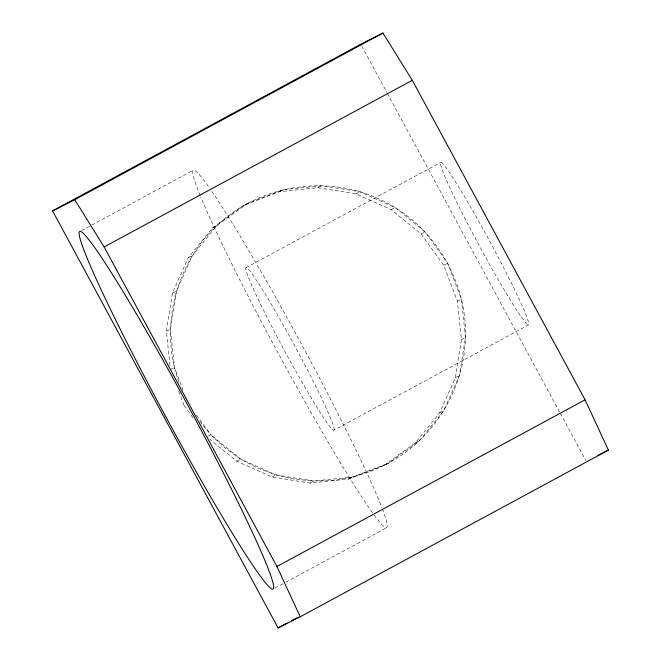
<?xml version="1.0" encoding="UTF-8"?>
<svg xmlns="http://www.w3.org/2000/svg" width="661" height="661" viewBox="0 0 661 661"><rect width="100%" height="100%" fill="white"/><g stroke="black" fill="none" stroke-linecap="round" stroke-linejoin="round"><path stroke-width="0.5" stroke-dasharray="3.31 2.48" d="M178.916 382.075C159.251 328.542 174.942 264.871 216.461 225.938C258.583 185.501 324.981 174.281 378.092 198.54C431.592 222.104 467.426 279.157 465.46 337.581C464.204 390.849 432.021 441.788 384.206 465.394L348.223 479.126L309.91 483.067L271.861 476.936L236.688 461.163L209.917 439.383M169.96 365.483L166.39 331.161L172.455 293.079L188.154 257.889L212.429 227.971L243.62 205.381L247.644 203.348L283.627 189.616L321.94 185.675L359.989 191.806L395.162 207.579L425.081 231.92L447.695 263.177L461.469 299.218L465.46 337.581L459.395 375.663L443.696 410.853L419.421 440.771L388.23 463.361L370.697 471.409L352.255 477.093L333.227 480.324L313.942 481.034L294.715 479.217L275.893 474.904L257.79 468.17L240.711 459.131L224.963 447.943L210.801 434.789L198.465 419.9M183.105 390.254L174.413 367.491L170.422 329.128L176.479 291.047L192.186 255.857L216.461 225.938L247.644 203.348M384.206 465.394L415.389 442.804L439.664 412.885L455.371 377.695L461.428 339.614L457.437 301.251L443.663 265.21L421.049 233.953L391.138 209.611L355.957 193.838L317.908 187.707L279.595 191.649L243.62 205.381M81.609 230.598L193.326 170.174M246.049 267.68L440.68 162.416M333.921 430.187A92.375 5.635 61.6 0 0 272.382 306.109A92.375 5.635 61.6 0 0 263.656 310.505A92.375 5.635 61.6 0 0 333.921 430.187L528.552 324.923A92.375 5.635 61.6 0 0 467.013 200.837A92.375 5.635 61.6 0 0 458.288 205.241A92.375 5.635 61.6 0 0 528.552 324.923M274.918 588.116L284.908 582.713M285.816 582.217L386.635 527.693M279.595 191.649L283.627 189.616M212.429 227.971L216.461 225.938M317.908 187.707L321.94 185.675M188.154 257.889L192.186 255.857M355.957 193.838L359.989 191.806M172.455 293.079L176.479 291.047M391.138 209.611L395.162 207.579M166.39 331.161L170.422 329.128M421.049 233.953L425.081 231.92M170.381 369.524L174.413 367.491M443.663 265.21L447.695 263.177M178.718 391.337L184.155 405.565L185.766 404.747M457.437 301.251L461.469 299.218M207.571 436.417L210.801 434.789L240.711 459.131L275.893 474.904L313.942 481.034L352.255 477.093L388.23 463.361M461.428 339.614L465.46 337.581M236.688 461.163L240.711 459.131M455.371 377.695L459.395 375.663M271.861 476.936L275.893 474.904M439.664 412.885L443.696 410.853M309.91 483.067L313.942 481.034M415.389 442.804L419.421 440.771M348.223 479.126L352.255 477.093M196.515 415.05L210.801 434.789M184.155 405.565L194.268 419.545M361.732 46.039L386.735 92.284M387.23 93.184L559.784 412.324M560.272 413.224L585.762 460.37M382.389 508.912A203.216 12.402 61.6 0 1 373.11 513.597M372.44 512.663A203.216 12.402 61.6 0 1 282.693 361.517A203.216 12.402 61.6 0 1 200.737 196.92M200.242 195.706A203.216 12.402 61.6 0 1 209.62 188.154M211.817 191.326A203.216 12.402 61.6 0 1 304.837 350.347A203.216 12.402 61.6 0 1 381.984 507.855"/><path stroke-width="0.99" d="M52.583 210.9L360.757 44.229L382.917 33.05L412.299 80.278L585.076 399.822L608.417 450.1L300.243 616.771L278.083 627.95L52.583 210.9L74.743 199.721L382.917 33.05M74.743 199.721L104.132 246.95L412.299 80.278M300.243 616.771L276.909 566.494L585.076 399.822M278.083 627.95L287.147 623.05M291.675 620.596L297.12 617.655M597.775 455.47L608.417 450.1M104.132 246.95L276.909 566.494M118.526 325.799A203.216 12.402 61.6 0 0 273.1 589.1A203.216 12.402 61.6 0 0 137.719 316.115A203.216 12.402 61.6 0 0 118.526 325.799"/></g></svg>
